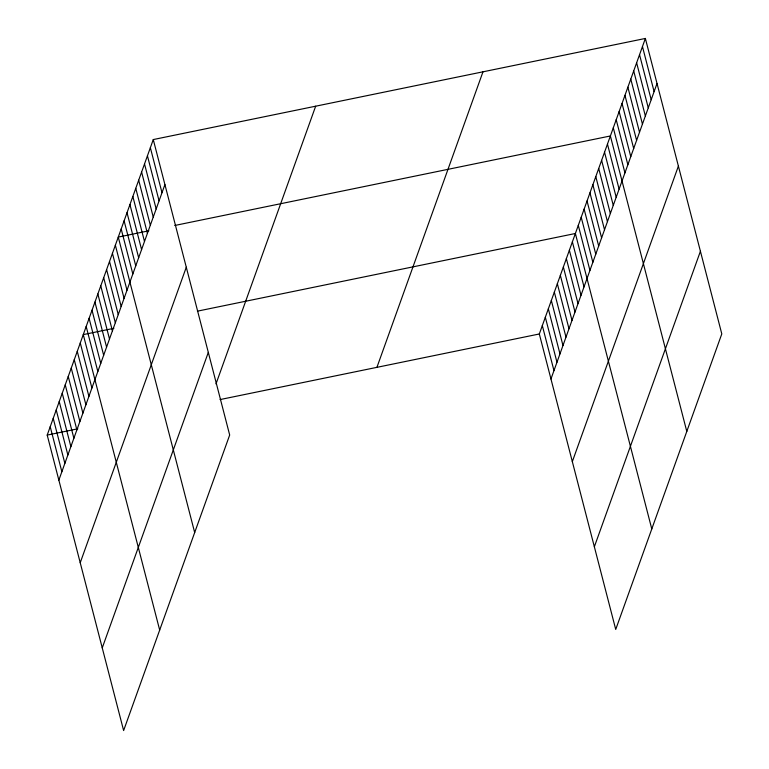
<?xml version="1.0" encoding="UTF-8"?>
<svg xmlns="http://www.w3.org/2000/svg" width="769" height="769" viewBox="0 0 769 769"><rect width="100%" height="100%" fill="white"/><g stroke="black" fill="none" stroke-linecap="round" stroke-linejoin="round"><path stroke-width="1.15" d="M153.271 139.564L229.681 435.023L123.626 730.55L47.207 435.091L153.271 139.564L645.374 38.45L721.793 333.909L615.729 629.436L539.319 333.977L645.374 38.45M58.857 480.106L164.912 184.589M80.226 562.754L186.29 267.228M102.248 647.902L208.312 352.385M215.993 383.923L315.665 106.199M376.925 367.342L482.98 71.815M550.96 378.992L657.024 83.475M572.328 461.64L678.393 166.114M594.35 546.788L700.415 251.271M148.869 230.796L118.272 237.083L194.682 532.552M174.755 225.48L610.375 135.969L686.794 431.438M113.87 328.325L83.273 334.611L159.683 630.071M197.422 311.157L575.375 233.497L651.785 528.957M47.207 435.091L77.804 428.804M220.059 399.572L539.319 333.977M642.461 46.573L654.102 91.598M639.548 54.705L651.189 99.72M636.626 62.827L648.267 107.852M633.714 70.959L645.354 115.975M630.791 79.082L642.442 124.107M627.879 87.214L639.52 132.23M624.957 95.337L636.607 140.362M622.044 103.469L633.685 148.484M619.132 111.592L630.772 156.616M616.209 119.714L627.85 164.739M613.297 127.846L624.937 172.862M607.462 144.101L619.103 189.116M604.54 152.224L616.19 197.249M601.627 160.356L613.268 205.371M598.715 168.478L610.355 213.503M595.792 176.61L607.433 221.626M592.88 184.733L604.521 229.758M589.958 192.865L601.608 237.881M587.045 200.988L598.686 246.013M584.123 209.11L595.773 254.135M581.21 217.243L592.851 262.258M578.298 225.365L589.938 270.39M572.376 241.87L584.017 286.885M569.368 250.242L581.008 295.258M566.359 258.615L578.009 303.64M563.36 266.987L575.001 312.012M560.351 275.36L571.992 320.385M557.342 283.732L568.993 328.757M554.343 292.105L565.984 337.13M551.335 300.477L562.975 345.502M548.335 308.85L559.976 353.875M545.327 317.222L556.967 362.247M542.318 325.604L553.968 370.62M150.359 147.686L161.999 192.711M147.437 155.819L159.077 200.834M144.524 163.941L156.165 208.966M141.602 172.073L153.252 217.089M138.689 180.196L150.33 225.221M135.777 188.328L147.417 233.343M132.854 196.451L144.495 241.476M129.942 204.583L141.583 249.598M127.02 212.705L138.66 257.73M124.107 220.828L135.748 265.853M121.185 228.96L132.835 273.975M115.36 245.215L127 290.23M112.437 253.337L124.078 298.362M109.525 261.47L121.166 306.485M106.603 269.592L118.243 314.617M103.69 277.724L115.331 322.74M100.768 285.847L112.418 330.872M97.855 293.979L109.496 338.994M94.943 302.102L106.583 347.127M92.02 310.224L103.661 355.249M89.108 318.356L100.749 363.372M86.186 326.479L97.826 371.504M80.264 342.984L91.905 387.999M77.265 351.356L88.906 396.371M74.257 359.729L85.897 404.754M71.248 368.101L82.898 413.126M68.249 376.474L79.889 421.499M65.24 384.846L76.881 429.871M62.231 393.219L73.882 438.243M59.232 401.591L70.873 446.616M56.224 409.964L67.864 454.988M53.224 418.336L64.865 463.361M50.216 426.718L61.856 471.733"/></g></svg>
